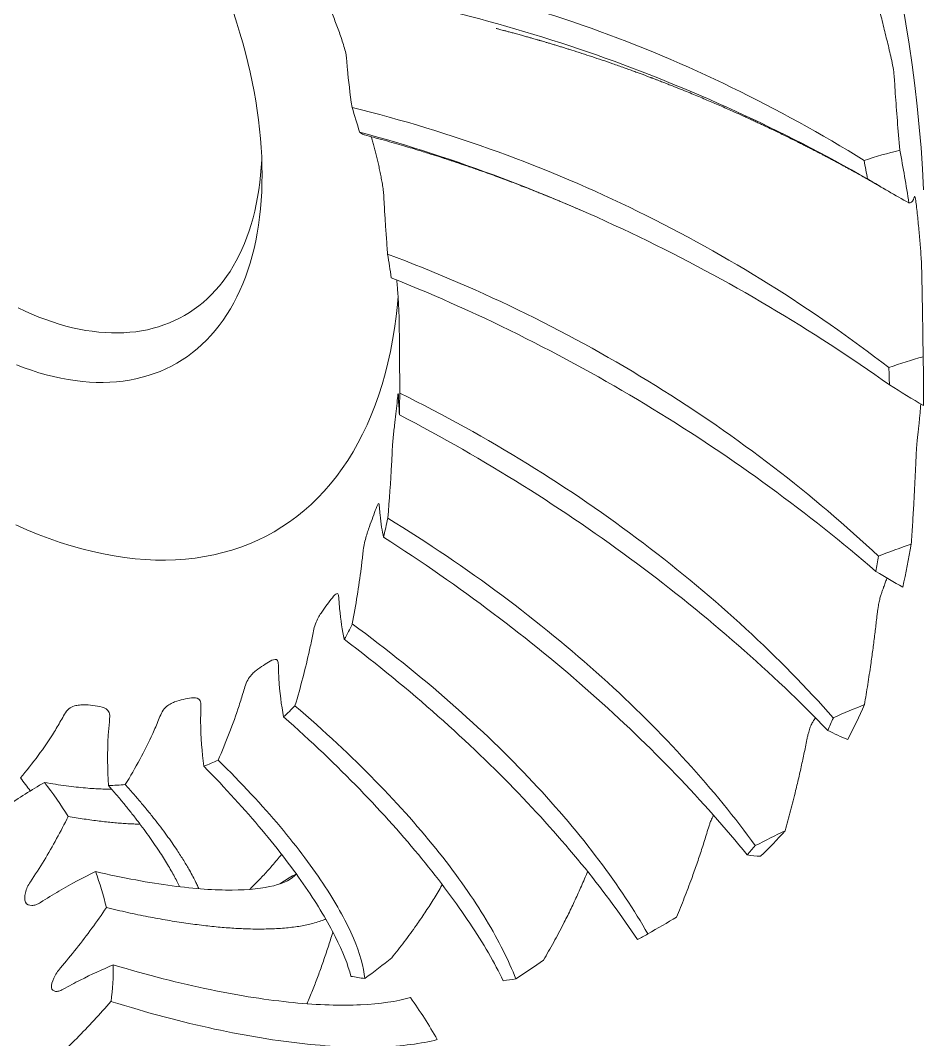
# Model space of a CAD drawing. Header units: millimetres. Extents: x -56 to 182, y 0 to 146.
# Drawn here: x 35.556 to 37.969, y 21.782 to 24.505 of the extents above; entities that cross this region are included whole.
import ezdxf

# ---------------------------------------------------------------- set-up
doc = ezdxf.new("R2010")
doc.units = ezdxf.units.MM
doc.layers.add('SLD-0', color=7, linetype='Continuous')

msp = doc.modelspace()

# ---------------------------------------------------------------- linework, layer by layer
at = {"layer": 'SLD-0', "color": 7, "linetype": 'Continuous', "lineweight": 18}
for p, q in [((36.1258, 24.5231), (36.1343, 24.4969)), ((36.1343, 24.4969), (36.1423, 24.4706)), ((36.1423, 24.4706), (36.1499, 24.4444)), ((36.1499, 24.4444), (36.1569, 24.4183)), ((36.1569, 24.4183), (36.1635, 24.3922)), ((36.1635, 24.3922), (36.1695, 24.3663)), ((36.1695, 24.3663), (36.175, 24.3405)), ((36.175, 24.3405), (36.1801, 24.3148)), ((36.1801, 24.3148), (36.1846, 24.2893)), ((36.1846, 24.2893), (36.1885, 24.2639)), ((36.1885, 24.2639), (36.192, 24.2387)), ((36.192, 24.2387), (36.1949, 24.2138)), ((36.1949, 24.2138), (36.1973, 24.1891)), ((36.1973, 24.1891), (36.1991, 24.1646)), ((36.1991, 24.1646), (36.2005, 24.1403)), ((36.1994, 24.1115), (36.2006, 24.1322)), ((36.2005, 24.1403), (36.2013, 24.1164)), ((36.2006, 24.1322), (36.2007, 24.135)), ((36.1977, 24.0912), (36.1994, 24.1115)), ((36.2013, 24.1164), (36.2015, 24.0927)), ((36.1928, 24.0516), (36.1955, 24.0713)), ((36.1955, 24.0713), (36.1977, 24.0912)), ((36.2013, 24.0693), (36.2005, 24.0463)), ((36.2015, 24.0927), (36.2013, 24.0693)), ((36.1897, 24.0324), (36.1928, 24.0516)), ((36.2005, 24.0463), (36.1991, 24.0236)), ((36.182, 23.995), (36.1861, 24.0135)), ((36.1861, 24.0135), (36.1897, 24.0324)), ((36.1991, 24.0236), (36.1973, 24.0013)), ((36.1775, 23.9769), (36.182, 23.995)), ((36.1973, 24.0013), (36.1949, 23.9793)), ((36.1669, 23.942), (36.1724, 23.9592)), ((36.1724, 23.9592), (36.1775, 23.9769)), ((36.1949, 23.9793), (36.192, 23.9577)), ((36.161, 23.9252), (36.1669, 23.942)), ((36.1885, 23.9365), (36.1846, 23.9158)), ((36.192, 23.9577), (36.1885, 23.9365)), ((36.1477, 23.8929), (36.1546, 23.9088)), ((36.1546, 23.9088), (36.161, 23.9252)), ((36.1846, 23.9158), (36.1801, 23.8954)), ((36.1327, 23.8626), (36.1404, 23.8775)), ((36.1404, 23.8775), (36.1477, 23.8929)), ((36.1801, 23.8954), (36.175, 23.8755)), ((36.1245, 23.8481), (36.1327, 23.8626)), ((36.1695, 23.8561), (36.1635, 23.8371)), ((36.175, 23.8755), (36.1695, 23.8561)), ((36.1068, 23.8208), (36.1159, 23.8342)), ((36.1159, 23.8342), (36.1245, 23.8481)), ((36.1635, 23.8371), (36.1569, 23.8186)), ((36.0772, 23.7836), (36.0875, 23.7955)), ((36.0875, 23.7955), (36.0973, 23.8079)), ((36.0973, 23.8079), (36.1068, 23.8208)), ((36.1499, 23.8006), (36.1423, 23.7832)), ((36.1569, 23.8186), (36.1499, 23.8006)), ((36.0554, 23.7616), (36.0665, 23.7724)), ((36.0665, 23.7724), (36.0772, 23.7836)), ((36.1423, 23.7832), (36.1343, 23.7662)), ((36.563, 23.7457), (36.565, 23.7683)), ((36.0199, 23.7328), (36.0321, 23.7418)), ((36.0321, 23.7418), (36.044, 23.7514)), ((36.044, 23.7514), (36.0554, 23.7616)), ((36.1258, 23.7498), (36.1168, 23.7339)), ((36.1343, 23.7662), (36.1258, 23.7498)), ((36.5595, 23.7134), (36.563, 23.7457)), ((35.5499, 23.7365), (35.5684, 23.7278)), ((35.5684, 23.7278), (35.5867, 23.7197)), ((35.5867, 23.7197), (35.6051, 23.7122)), ((35.9812, 23.7093), (35.9944, 23.7165)), ((35.9944, 23.7165), (36.0074, 23.7244)), ((36.0074, 23.7244), (36.0199, 23.7328)), ((36.1073, 23.7185), (36.0973, 23.7038)), ((36.1168, 23.7339), (36.1073, 23.7185)), ((36.5552, 23.6816), (36.5595, 23.7134)), ((35.6051, 23.7122), (35.6233, 23.7053)), ((35.6233, 23.7053), (35.6415, 23.699)), ((35.6415, 23.699), (35.6595, 23.6933)), ((35.6595, 23.6933), (35.6775, 23.6882)), ((35.6775, 23.6882), (35.6953, 23.6837)), ((35.9101, 23.682), (35.9249, 23.6862)), ((35.9249, 23.6862), (35.9394, 23.6911)), ((35.9394, 23.6911), (35.9537, 23.6965)), ((35.9537, 23.6965), (35.9676, 23.7026)), ((35.9676, 23.7026), (35.9812, 23.7093)), ((36.0869, 23.6896), (36.0761, 23.676)), ((36.0973, 23.7038), (36.0869, 23.6896)), ((35.6953, 23.6837), (35.7129, 23.6798)), ((35.7129, 23.6798), (35.7305, 23.6766)), ((35.7305, 23.6766), (35.7478, 23.674)), ((35.7478, 23.674), (35.765, 23.672)), ((35.765, 23.672), (35.782, 23.6706)), ((35.782, 23.6706), (35.7989, 23.6698)), ((35.7989, 23.6698), (35.8155, 23.6697)), ((35.8155, 23.6697), (35.8318, 23.6702)), ((35.8318, 23.6702), (35.848, 23.6713)), ((35.848, 23.6713), (35.8639, 23.673)), ((35.8639, 23.673), (35.8796, 23.6754)), ((35.8796, 23.6754), (35.895, 23.6784)), ((35.895, 23.6784), (35.9101, 23.682)), ((36.0647, 23.6629), (36.053, 23.6505)), ((36.0761, 23.676), (36.0647, 23.6629)), ((36.5501, 23.6504), (36.5552, 23.6816)), ((36.0408, 23.6387), (36.0282, 23.6275)), ((36.053, 23.6505), (36.0408, 23.6387)), ((36.5443, 23.6198), (36.5501, 23.6504)), ((36.0018, 23.607), (35.9879, 23.5977)), ((36.0152, 23.617), (36.0018, 23.607)), ((36.0282, 23.6275), (36.0152, 23.617)), ((36.5377, 23.5898), (36.5443, 23.6198)), ((35.5655, 23.5767), (35.5454, 23.5843)), ((35.9591, 23.5811), (35.9442, 23.5738)), ((35.9737, 23.5891), (35.9591, 23.5811)), ((35.9879, 23.5977), (35.9737, 23.5891)), ((36.5303, 23.5605), (36.5377, 23.5898)), ((35.5854, 23.5698), (35.5655, 23.5767)), ((35.6053, 23.5635), (35.5854, 23.5698)), ((35.625, 23.5579), (35.6053, 23.5635)), ((35.6446, 23.553), (35.625, 23.5579)), ((35.6641, 23.5487), (35.6446, 23.553)), ((35.8809, 23.5511), (35.8643, 23.5472)), ((35.8972, 23.5558), (35.8809, 23.5511)), ((35.9132, 23.5611), (35.8972, 23.5558)), ((35.9289, 23.5671), (35.9132, 23.5611)), ((35.9442, 23.5738), (35.9289, 23.5671)), ((36.5221, 23.5319), (36.5303, 23.5605)), ((35.6834, 23.5452), (35.6641, 23.5487)), ((35.7025, 23.5423), (35.6834, 23.5452)), ((35.7214, 23.5401), (35.7025, 23.5423)), ((35.7401, 23.5386), (35.7214, 23.5401)), ((35.7586, 23.5377), (35.7401, 23.5386)), ((35.7769, 23.5376), (35.7586, 23.5377)), ((35.7949, 23.5381), (35.7769, 23.5376)), ((35.8126, 23.5394), (35.7949, 23.5381)), ((35.8301, 23.5413), (35.8126, 23.5394)), ((35.8474, 23.5439), (35.8301, 23.5413)), ((35.8643, 23.5472), (35.8474, 23.5439)), ((36.5132, 23.504), (36.5221, 23.5319)), ((36.5036, 23.4767), (36.5132, 23.504)), ((36.4932, 23.4502), (36.5036, 23.4767)), ((36.4821, 23.4245), (36.4932, 23.4502)), ((36.4703, 23.3995), (36.4821, 23.4245)), ((36.4577, 23.3753), (36.4703, 23.3995)), ((36.4445, 23.3519), (36.4577, 23.3753)), ((36.4305, 23.3293), (36.4445, 23.3519)), ((36.4005, 23.2866), (36.4158, 23.3076)), ((36.4158, 23.3076), (36.4305, 23.3293)), ((36.3845, 23.2666), (36.4005, 23.2866)), ((36.3678, 23.2474), (36.3845, 23.2666)), ((36.3326, 23.2117), (36.3505, 23.2291)), ((36.3505, 23.2291), (36.3678, 23.2474)), ((36.314, 23.1953), (36.3326, 23.2117)), ((36.2751, 23.1651), (36.2948, 23.1797)), ((36.2948, 23.1797), (36.314, 23.1953)), ((35.5435, 23.157), (35.5733, 23.1438)), ((35.5733, 23.1438), (35.6029, 23.1317)), ((36.2338, 23.1387), (36.2547, 23.1514)), ((36.2547, 23.1514), (36.2751, 23.1651)), ((35.6029, 23.1317), (35.6325, 23.1205)), ((35.6325, 23.1205), (35.6619, 23.1103)), ((36.1677, 23.1063), (36.1903, 23.1161)), ((36.1903, 23.1161), (36.2123, 23.1269)), ((36.2123, 23.1269), (36.2338, 23.1387)), ((35.6619, 23.1103), (35.6912, 23.101)), ((35.6912, 23.101), (35.7202, 23.0928)), ((35.7202, 23.0928), (35.7491, 23.0855)), ((36.0971, 23.0828), (36.1211, 23.0896)), ((36.1211, 23.0896), (36.1447, 23.0975)), ((36.1447, 23.0975), (36.1677, 23.1063)), ((35.7491, 23.0855), (35.7777, 23.0792)), ((35.7777, 23.0792), (35.8061, 23.074)), ((35.8061, 23.074), (35.8343, 23.0697)), ((35.8343, 23.0697), (35.8621, 23.0665)), ((35.8621, 23.0665), (35.8897, 23.0642)), ((35.8897, 23.0642), (35.9169, 23.063)), ((35.9169, 23.063), (35.9438, 23.0628)), ((35.9438, 23.0628), (35.9704, 23.0636)), ((35.9704, 23.0636), (35.9965, 23.0654)), ((35.9965, 23.0654), (36.0223, 23.0682)), ((36.0223, 23.0682), (36.0477, 23.0721)), ((36.0477, 23.0721), (36.0726, 23.0769)), ((36.0726, 23.0769), (36.0971, 23.0828)), ((36.2738, 22.2141), (36.2488, 22.1981))]:
    msp.add_line(p, q, dxfattribs=at)
for centre, radius, start, end in [((34.2847, 23.8842), 3.6884, 2.6058, 57.3888), ((33.4809, 23.3367), 3.1053, 16.2648, 17.528), ((34.1452, 23.438), 3.8288, 8.6935, 10.8314), ((33.9438, 23.3652), 3.9413, 10.4624, 11.1935), ((34.0368, 23.4627), 2.5348, 8.0302, 9.4765), ((35.0605, 23.5215), 2.9088, 359.0955, 1.6633), ((34.8553, 23.4667), 3.0233, 1.2188, 2.0913), ((34.6604, 23.5077), 1.9089, 358.2902, 0.0375), ((35.2124, 23.4466), 1.3526, 346.2124, 348.4108), ((35.8928, 23.4489), 2.072, 347.2287, 350.4481), ((35.7084, 23.4132), 2.1671, 349.8899, 350.9792), ((35.5912, 23.3135), 0.95, 330.8989, 333.6812), ((35.7672, 23.1886), 0.7334, 312.1032, 315.4095), ((36.4833, 23.2607), 1.4508, 332.1831, 336.2662), ((36.3349, 23.2345), 1.5141, 335.5589, 336.9425), ((35.7888, 23.1658), 0.7022, 291.4711, 294.8745), ((34.831, 21.8505), 1.0025, 31.7646, 38.0961), ((35.7592, 23.3149), 0.8549, 272.1654, 275.1504), ((36.7748, 23.0686), 1.1003, 313.6145, 318.5241), ((36.663, 23.0354), 1.1288, 317.6784, 319.3611), ((35.0493, 21.9633), 0.7559, 13.0947, 20.738), ((36.7379, 22.9539), 1.0179, 297.2745, 299.0773), ((35.1083, 21.9757), 0.6956, 352.4263, 0.5056), ((36.7091, 23.5383), 1.6101, 260.3419, 261.6699), ((36.6967, 23.1062), 1.1763, 277.303, 278.9401), ((35.4339, 21.0725), 1.4251, 29.8606, 35.2177)]:
    msp.add_arc(centre, radius, start, end, dxfattribs=at)
for points, knots in [([(37.8102, 24.1303), (37.6963, 24.2011), (37.578, 24.2666), (37.3345, 24.3848), (37.2086, 24.4378), (36.9524, 24.5292), (36.8213, 24.5679), (36.5565, 24.6295), (36.423, 24.6525), (36.2884, 24.6675)], [0, 0, 0, 0, 0.25, 0.25, 0.5, 0.5, 0.75, 0.75, 1, 1, 1, 1]), ([(36.3176, 24.6025), (36.4497, 24.5842), (36.5806, 24.5588), (36.84, 24.495), (36.9688, 24.4565), (37.221, 24.3679), (37.3452, 24.3176), (37.5872, 24.2068), (37.705, 24.1463), (37.8196, 24.0809)], [0, 0, 0, 0, 0.25, 0.25, 0.5, 0.5, 0.75, 0.75, 1, 1, 1, 1]), ([(36.442, 24.2719), (36.4366, 24.3097), (36.4321, 24.3443), (36.4288, 24.3815), (36.4283, 24.3887), (36.4276, 24.3988), (36.4275, 24.402), (36.4266, 24.4099), (36.4257, 24.4151), (36.4226, 24.4273), (36.4208, 24.4336), (36.4169, 24.4462), (36.4148, 24.4524), (36.4086, 24.4707), (36.4042, 24.4827), (36.3953, 24.5065), (36.3907, 24.5183), (36.3813, 24.5412), (36.3764, 24.5528), (36.3693, 24.5662), (36.3672, 24.5694), (36.364, 24.5725), (36.3628, 24.5727), (36.3593, 24.5734), (36.3568, 24.5743), (36.3437, 24.5802), (36.3314, 24.5897), (36.3176, 24.6025)], [0, 0, 0, 0, 0.25, 0.25, 0.3125, 0.3125, 0.34375, 0.34375, 0.375, 0.375, 0.40625, 0.40625, 0.4375, 0.4375, 0.5, 0.5, 0.5625, 0.5625, 0.625, 0.625, 0.65625, 0.65625, 0.6875, 0.6875, 0.75, 0.75, 1, 1, 1, 1]), ([(37.7987, 24.5907), (37.8096, 24.5813), (37.8194, 24.5754), (37.8301, 24.5732), (37.8321, 24.5732), (37.8352, 24.5732), (37.8362, 24.573), (37.8389, 24.5701), (37.8406, 24.5668), (37.8444, 24.5561), (37.8465, 24.5492), (37.8504, 24.5351), (37.8524, 24.5276), (37.8582, 24.505), (37.8619, 24.4896), (37.8692, 24.4598), (37.8729, 24.4454), (37.8781, 24.4236), (37.8798, 24.4163), (37.8832, 24.4011), (37.8849, 24.3932), (37.8879, 24.3767), (37.8892, 24.3684), (37.8907, 24.3543), (37.8911, 24.3486), (37.8922, 24.3318), (37.8928, 24.3207), (37.8968, 24.2628), (37.9011, 24.2118), (37.9059, 24.1576)], [0, 0, 0, 0, 0.25, 0.25, 0.3125, 0.3125, 0.34375, 0.34375, 0.375, 0.375, 0.40625, 0.40625, 0.4375, 0.4375, 0.5, 0.5, 0.5625, 0.5625, 0.59375, 0.59375, 0.625, 0.625, 0.65625, 0.65625, 0.6875, 0.6875, 0.75, 0.75, 1, 1, 1, 1]), ([(36.8269, 24.4831), (36.8269, 24.4831), (36.8267, 24.4832), (36.8277, 24.4828), (36.8303, 24.4821), (36.8344, 24.481), (36.8398, 24.4796), (36.8467, 24.4778), (36.855, 24.4756), (36.8647, 24.473), (36.8759, 24.47), (36.8881, 24.4667), (36.9, 24.4634), (36.9107, 24.4604), (36.9198, 24.4578), (36.9275, 24.4556), (36.9336, 24.4538), (36.9381, 24.4525), (36.9416, 24.4515), (36.9449, 24.4506), (36.9488, 24.4494), (36.9542, 24.4478), (36.9612, 24.4458), (36.9697, 24.4432), (36.9792, 24.4404), (36.9892, 24.4373), (36.9993, 24.4343), (37.0093, 24.4312), (37.0191, 24.4281), (37.0347, 24.4232), (37.0559, 24.4165), (37.0829, 24.4076), (37.1104, 24.3984), (37.1393, 24.3885), (37.1631, 24.3801), (37.1817, 24.3735), (37.1942, 24.3689), (37.206, 24.3646), (37.2167, 24.3607), (37.2258, 24.3573), (37.2334, 24.3544), (37.239, 24.3523), (37.2429, 24.3508), (37.246, 24.3497), (37.2501, 24.3481), (37.2559, 24.3459), (37.2644, 24.3426), (37.275, 24.3386), (37.2867, 24.334), (37.3017, 24.3281), (37.3195, 24.321), (37.3399, 24.3128), (37.3589, 24.3049), (37.3771, 24.2974), (37.3946, 24.29), (37.4119, 24.2826), (37.4291, 24.2752), (37.446, 24.2678), (37.462, 24.2606), (37.477, 24.2539), (37.4909, 24.2476), (37.5036, 24.2418), (37.5153, 24.2364), (37.5259, 24.2315), (37.5362, 24.2267), (37.5469, 24.2216), (37.5591, 24.2158), (37.5729, 24.2092), (37.5879, 24.202), (37.6034, 24.1944), (37.6192, 24.1866), (37.6335, 24.1795), (37.6462, 24.1731), (37.6567, 24.1677), (37.6661, 24.163), (37.6735, 24.1592), (37.6792, 24.1562), (37.6837, 24.1539), (37.6883, 24.1515), (37.6941, 24.1485), (37.7014, 24.1447), (37.7104, 24.1399), (37.7204, 24.1347), (37.7309, 24.129), (37.7416, 24.1233), (37.7515, 24.1179), (37.7607, 24.113), (37.769, 24.1084), (37.7773, 24.1039), (37.7852, 24.0995), (37.7918, 24.0959), (37.7969, 24.093), (37.8006, 24.0909), (37.8035, 24.0893), (37.8059, 24.088), (37.8083, 24.0866), (37.8116, 24.0848), (37.816, 24.0823), (37.8218, 24.079), (37.8288, 24.075), (37.8371, 24.0703), (37.8474, 24.0644), (37.8571, 24.0588), (37.8635, 24.0551), (37.8656, 24.0538)], [0, 0, 0, 0, 0.0008896, 0.0046799, 0.0087144, 0.0133842, 0.0189488, 0.0255638, 0.0333223, 0.0422821, 0.052481, 0.064384, 0.0755261, 0.0852919, 0.0936826, 0.100699, 0.1063418, 0.1104047, 0.1132475, 0.1158308, 0.11947, 0.1241728, 0.1306769, 0.1385048, 0.1475982, 0.1569603, 0.1662294, 0.1754054, 0.1844886, 0.1934789, 0.2186551, 0.2431761, 0.2685974, 0.2954521, 0.323738, 0.3354526, 0.3473957, 0.3587842, 0.3687625, 0.3773315, 0.3844923, 0.3902461, 0.3930903, 0.3954677, 0.3990335, 0.4045026, 0.4118739, 0.423245, 0.4343369, 0.4450784, 0.4658022, 0.4850957, 0.5031143, 0.5204533, 0.5371865, 0.5533261, 0.5701774, 0.5863646, 0.6018983, 0.6164405, 0.6298213, 0.6420457, 0.6531203, 0.6637954, 0.6729292, 0.6830865, 0.6949478, 0.7085296, 0.723489, 0.7387075, 0.7540977, 0.7696591, 0.7808544, 0.7915576, 0.8007837, 0.8085176, 0.8135486, 0.8176649, 0.8219473, 0.8272139, 0.8347662, 0.8437113, 0.8539471, 0.864515, 0.8751777, 0.8859348, 0.894213, 0.9025461, 0.9109341, 0.9191687, 0.9262057, 0.9307942, 0.9345557, 0.9374905, 0.9395989, 0.9416481, 0.9448808, 0.9494025, 0.9552124, 0.9623098, 0.9706933, 0.9803615, 0.9936571, 1, 1, 1, 1]), ([(37.8765, 23.577), (37.7748, 23.6556), (37.6676, 23.7304), (37.4437, 23.87), (37.3264, 23.9352), (37.0849, 24.0534), (36.9599, 24.1067), (36.7046, 24.1997), (36.5745, 24.2394), (36.442, 24.2719)], [0, 0, 0, 0, 0.25, 0.25, 0.5, 0.5, 0.75, 0.75, 1, 1, 1, 1]), ([(36.4754, 24.1988), (36.4745, 24.1991), (36.4719, 24.1997), (36.4675, 24.2022), (36.4638, 24.205), (36.4619, 24.2064)], [0, 0, 0, 0, 0.237217, 0.618354, 1, 1, 1, 1]), ([(36.4619, 24.2064), (36.5913, 24.1713), (36.7183, 24.13), (36.9677, 24.0361), (37.0903, 23.9835), (37.328, 23.869), (37.4439, 23.8067), (37.6672, 23.6745), (37.7746, 23.6046), (37.8779, 23.531)], [0, 0, 0, 0, 0.25, 0.25, 0.5, 0.5, 0.75, 0.75, 1, 1, 1, 1]), ([(36.4754, 24.1987), (36.4833, 24.1966), (36.501, 24.1919), (36.5276, 24.1846), (36.5546, 24.1769), (36.5793, 24.1698), (36.6019, 24.163), (36.6223, 24.1569), (36.6399, 24.1514), (36.6549, 24.1467), (36.6675, 24.1427), (36.6784, 24.1392), (36.6879, 24.1361), (36.6958, 24.1335), (36.702, 24.1315), (36.7069, 24.1299), (36.7116, 24.1283), (36.7174, 24.1264), (36.7251, 24.1238), (36.7346, 24.1206), (36.7459, 24.1168), (36.7588, 24.1123), (36.7724, 24.1076), (36.7892, 24.1017), (36.8085, 24.0948), (36.8298, 24.087), (36.8495, 24.0798), (36.8679, 24.0728), (36.8867, 24.0657), (36.9066, 24.058), (36.9231, 24.0515), (36.9348, 24.0469), (36.9411, 24.0444), (36.9465, 24.0422), (36.9508, 24.0405), (36.9542, 24.0391), (36.957, 24.038), (36.96, 24.0368), (36.9636, 24.0353), (36.9681, 24.0334), (36.9734, 24.0313), (36.9801, 24.0285), (36.9885, 24.0251), (36.9985, 24.0209), (37.0098, 24.0162), (37.022, 24.0111), (37.0376, 24.0044), (37.0491, 23.9994), (37.0564, 23.9963)], [0, 0, 0, 0, 0.040144, 0.089331, 0.134874, 0.176779, 0.215051, 0.249696, 0.280719, 0.304897, 0.32631, 0.344962, 0.360872, 0.374583, 0.38531, 0.393056, 0.399528, 0.409393, 0.422917, 0.439018, 0.458367, 0.480962, 0.505157, 0.528512, 0.568071, 0.604883, 0.63895, 0.670282, 0.700891, 0.736892, 0.774206, 0.786816, 0.797991, 0.807303, 0.815079, 0.820805, 0.824873, 0.829884, 0.836313, 0.844158, 0.853421, 0.8641, 0.879534, 0.897204, 0.917111, 0.939146, 0.961342, 1, 1, 1, 1]), ([(36.537, 23.88), (36.5365, 23.8877), (36.5353, 23.9029), (36.5337, 23.9251), (36.5321, 23.9467), (36.5307, 23.9677), (36.5294, 23.9879), (36.5282, 24.0072), (36.5274, 24.0226), (36.527, 24.0328), (36.5266, 24.0393), (36.5261, 24.0445), (36.5255, 24.05), (36.5247, 24.0561), (36.5236, 24.0634), (36.5223, 24.0713), (36.5209, 24.0791), (36.519, 24.0893), (36.5164, 24.1018), (36.5132, 24.1167), (36.51, 24.1312), (36.5066, 24.1454), (36.5032, 24.1593), (36.5003, 24.1706), (36.4979, 24.1793), (36.4961, 24.1853), (36.4946, 24.1903), (36.4937, 24.1929), (36.4933, 24.1939)], [0, 0, 0, 0, 0.071259, 0.142604, 0.213865, 0.28523, 0.356494, 0.427887, 0.499156, 0.534781, 0.552704, 0.570934, 0.585093, 0.599741, 0.620318, 0.641425, 0.66162, 0.681826, 0.722758, 0.764403, 0.806117, 0.846376, 0.886679, 0.927315, 0.947825, 0.968325, 0.98721, 1, 1, 1, 1]), ([(37.9301, 24.0168), (37.9348, 24.0162), (37.9388, 24.0191), (37.9429, 24.0283), (37.9437, 24.0305), (37.9448, 24.0339), (37.9452, 24.0349), (37.9462, 24.0341), (37.9469, 24.0319), (37.9484, 24.0228), (37.9493, 24.0165), (37.9509, 24.0032), (37.9516, 23.9961), (37.9539, 23.9745), (37.9553, 23.9596), (37.9579, 23.9313), (37.9591, 23.9179), (37.9608, 23.8974), (37.9613, 23.8905), (37.9623, 23.8761), (37.9628, 23.8685), (37.9636, 23.852), (37.964, 23.8434), (37.9644, 23.828), (37.9645, 23.8214), (37.9649, 23.802), (37.9651, 23.7891), (37.9663, 23.7227), (37.9673, 23.6656), (37.9681, 23.606)], [0, 0, 0, 0, 0.25, 0.25, 0.3125, 0.3125, 0.34375, 0.34375, 0.375, 0.375, 0.40625, 0.40625, 0.4375, 0.4375, 0.5, 0.5, 0.5625, 0.5625, 0.59375, 0.59375, 0.625, 0.625, 0.65625, 0.65625, 0.6875, 0.6875, 0.75, 0.75, 1, 1, 1, 1]), ([(37.8487, 23.0734), (37.7615, 23.1552), (37.6679, 23.2348), (37.4692, 23.3872), (37.3634, 23.4605), (37.1426, 23.5976), (37.0269, 23.662), (36.7875, 23.7796), (36.6641, 23.8328), (36.537, 23.88)], [0, 0, 0, 0, 0.25, 0.25, 0.5, 0.5, 0.75, 0.75, 1, 1, 1, 1]), ([(36.5468, 23.8168), (36.6703, 23.7678), (36.7901, 23.7137), (37.0233, 23.5966), (37.1366, 23.5335), (37.3539, 23.4007), (37.4586, 23.3305), (37.6578, 23.1852), (37.7524, 23.1101), (37.8419, 23.0328)], [0, 0, 0, 0, 0.25, 0.25, 0.5, 0.5, 0.75, 0.75, 1, 1, 1, 1]), ([(36.5693, 23.5089), (36.5693, 23.5173), (36.5693, 23.534), (36.5692, 23.5585), (36.5691, 23.5826), (36.5689, 23.606), (36.5687, 23.6289), (36.5685, 23.6511), (36.5683, 23.669), (36.5682, 23.6809), (36.5682, 23.6884), (36.5681, 23.6941), (36.568, 23.7), (36.5678, 23.7064), (36.5676, 23.7138), (36.5673, 23.7216), (36.567, 23.7292), (36.5666, 23.7391), (36.5659, 23.7511), (36.5651, 23.7652), (36.5641, 23.7789), (36.5631, 23.7923), (36.5622, 23.803), (36.5616, 23.809), (36.5614, 23.8109)], [0, 0, 0, 0, 0.078737, 0.157567, 0.236307, 0.315159, 0.393902, 0.472787, 0.551534, 0.590897, 0.6107, 0.630844, 0.646489, 0.662673, 0.68541, 0.708732, 0.730992, 0.753371, 0.798598, 0.844614, 0.890704, 0.935188, 0.97972, 1, 1, 1, 1]), ([(36.5374, 23.1748), (36.5417, 23.2244), (36.545, 23.2727), (36.5481, 23.3294), (36.5486, 23.3406), (36.5494, 23.357), (36.5496, 23.3623), (36.5503, 23.3739), (36.5508, 23.3806), (36.5521, 23.3938), (36.5528, 23.3999), (36.5542, 23.4117), (36.5548, 23.4172), (36.5568, 23.4334), (36.558, 23.4434), (36.5603, 23.4633), (36.5613, 23.4731), (36.5632, 23.4913), (36.564, 23.5002), (36.565, 23.5076), (36.5653, 23.5084), (36.5656, 23.5061), (36.5657, 23.5036), (36.5659, 23.4962), (36.5661, 23.4917), (36.5671, 23.4706), (36.5679, 23.4587), (36.5685, 23.4507)], [0, 0, 0, 0, 0.25, 0.25, 0.3125, 0.3125, 0.34375, 0.34375, 0.375, 0.375, 0.40625, 0.40625, 0.4375, 0.4375, 0.5, 0.5, 0.5625, 0.5625, 0.625, 0.625, 0.65625, 0.65625, 0.6875, 0.6875, 0.75, 0.75, 1, 1, 1, 1]), ([(37.728, 22.6415), (37.657, 22.7217), (37.579, 22.8014), (37.4098, 22.9575), (37.318, 23.0343), (37.1231, 23.1819), (37.0193, 23.2531), (36.8016, 23.3874), (36.6879, 23.4504), (36.5693, 23.5089)], [0, 0, 0, 0, 0.25, 0.25, 0.5, 0.5, 0.75, 0.75, 1, 1, 1, 1]), ([(37.9617, 23.4799), (37.9615, 23.4765), (37.9609, 23.468), (37.9597, 23.4547), (37.9584, 23.4404), (37.957, 23.4266), (37.9556, 23.4143), (37.9544, 23.4031), (37.9533, 23.393), (37.9523, 23.3836), (37.9515, 23.3752), (37.9509, 23.3683), (37.9504, 23.3612), (37.9499, 23.3532), (37.9494, 23.3446), (37.9488, 23.3323), (37.948, 23.3119), (37.9467, 23.2821), (37.9449, 23.2459), (37.943, 23.2129), (37.9413, 23.1834), (37.9397, 23.1575), (37.938, 23.1315), (37.9367, 23.1139), (37.9361, 23.1051)], [0, 0, 0, 0, 0.029116, 0.073085, 0.11705, 0.160953, 0.204853, 0.234504, 0.264154, 0.293595, 0.309765, 0.326329, 0.342547, 0.359378, 0.383155, 0.407317, 0.45632, 0.551126, 0.645929, 0.740731, 0.805447, 0.870206, 0.935084, 1, 1, 1, 1]), ([(36.5685, 23.4507), (36.683, 23.3914), (36.7929, 23.3282), (37.0043, 23.1957), (37.1057, 23.1262), (37.2977, 22.9835), (37.3888, 22.9098), (37.5596, 22.7603), (37.6393, 22.6845), (37.7132, 22.6081)], [0, 0, 0, 0, 0.25, 0.25, 0.5, 0.5, 0.75, 0.75, 1, 1, 1, 1]), ([(36.4427, 22.8923), (36.4521, 22.9428), (36.46, 22.9929), (36.4678, 23.053), (36.4692, 23.0649), (36.4712, 23.0825), (36.4718, 23.0883), (36.4735, 23.1005), (36.4748, 23.1072), (36.4778, 23.1198), (36.4795, 23.1254), (36.4828, 23.1359), (36.4844, 23.1408), (36.4892, 23.1547), (36.4923, 23.1632), (36.4983, 23.18), (36.5012, 23.1882), (36.5068, 23.2029), (36.5095, 23.2101), (36.5128, 23.2144), (36.5137, 23.2141), (36.5147, 23.2099), (36.5149, 23.2065), (36.5157, 23.1964), (36.5162, 23.19), (36.5192, 23.1597), (36.5225, 23.1401), (36.526, 23.1242)], [0, 0, 0, 0, 0.25, 0.25, 0.3125, 0.3125, 0.34375, 0.34375, 0.375, 0.375, 0.40625, 0.40625, 0.4375, 0.4375, 0.5, 0.5, 0.5625, 0.5625, 0.625, 0.625, 0.65625, 0.65625, 0.6875, 0.6875, 0.75, 0.75, 1, 1, 1, 1]), ([(37.5195, 22.3002), (37.4659, 22.3741), (37.4048, 22.4492), (37.2681, 22.5997), (37.1922, 22.6755), (37.0271, 22.8243), (36.9375, 22.8979), (36.7462, 23.0403), (36.6447, 23.109), (36.5374, 23.1748)], [0, 0, 0, 0, 0.25, 0.25, 0.5, 0.5, 0.75, 0.75, 1, 1, 1, 1]), ([(36.526, 23.1242), (36.629, 23.0585), (36.7266, 22.9904), (36.9115, 22.851), (36.9989, 22.7795), (37.1617, 22.6357), (37.2376, 22.5629), (37.3768, 22.4183), (37.4403, 22.3464), (37.4976, 22.2753)], [0, 0, 0, 0, 0.25, 0.25, 0.5, 0.5, 0.75, 0.75, 1, 1, 1, 1]), ([(37.8713, 23.0151), (37.8711, 23.0146), (37.8696, 23.01), (37.8666, 23.0021), (37.8629, 22.9918), (37.8595, 22.9825), (37.8566, 22.9738), (37.854, 22.9654), (37.8519, 22.9578), (37.8504, 22.9513), (37.849, 22.9443), (37.8476, 22.9363), (37.8463, 22.9273), (37.8447, 22.9144), (37.8422, 22.8925), (37.8384, 22.8609), (37.8335, 22.8227), (37.8287, 22.7882), (37.8242, 22.7575), (37.8201, 22.7307), (37.8158, 22.7038), (37.8128, 22.6858), (37.8113, 22.6768)], [0, 0, 0, 0, 0.006463, 0.055864, 0.105263, 0.138628, 0.171991, 0.205119, 0.223315, 0.241953, 0.260203, 0.279142, 0.305897, 0.333085, 0.388226, 0.494905, 0.601583, 0.708258, 0.78108, 0.853949, 0.926954, 1, 1, 1, 1]), ([(36.2894, 22.6738), (36.3044, 22.7235), (36.3176, 22.7737), (36.3311, 22.8354), (36.3337, 22.8477), (36.3373, 22.866), (36.3384, 22.8721), (36.3413, 22.8845), (36.3433, 22.891), (36.3481, 22.9025), (36.3507, 22.9074), (36.3559, 22.9163), (36.3584, 22.9202), (36.3659, 22.9314), (36.3707, 22.938), (36.3803, 22.9508), (36.3849, 22.9571), (36.3938, 22.9678), (36.3983, 22.9728), (36.4035, 22.9738), (36.4049, 22.9724), (36.4063, 22.9662), (36.4065, 22.9619), (36.4073, 22.9494), (36.4079, 22.9413), (36.4115, 22.9022), (36.416, 22.8752), (36.4213, 22.8515)], [0, 0, 0, 0, 0.25, 0.25, 0.3125, 0.3125, 0.34375, 0.34375, 0.375, 0.375, 0.40625, 0.40625, 0.4375, 0.4375, 0.5, 0.5, 0.5625, 0.5625, 0.625, 0.625, 0.65625, 0.65625, 0.6875, 0.6875, 0.75, 0.75, 1, 1, 1, 1]), ([(37.2325, 22.0643), (37.1965, 22.1275), (37.1529, 22.1936), (37.0505, 22.3294), (36.9914, 22.3995), (36.8588, 22.5405), (36.785, 22.6119), (36.6237, 22.7535), (36.5365, 22.8235), (36.4427, 22.8923)], [0, 0, 0, 0, 0.25, 0.25, 0.5, 0.5, 0.75, 0.75, 1, 1, 1, 1]), ([(36.4213, 22.8515), (36.5107, 22.7836), (36.5939, 22.715), (36.7491, 22.5774), (36.8209, 22.5084), (36.9519, 22.3724), (37.0114, 22.3051), (37.1175, 22.1742), (37.1641, 22.1106), (37.2043, 22.0492)], [0, 0, 0, 0, 0.25, 0.25, 0.5, 0.5, 0.75, 0.75, 1, 1, 1, 1]), ([(36.0842, 22.5287), (36.1051, 22.5761), (36.124, 22.6249), (36.1441, 22.6862), (36.1479, 22.6985), (36.1533, 22.717), (36.155, 22.7231), (36.1593, 22.7353), (36.1621, 22.7415), (36.1687, 22.7515), (36.1722, 22.7554), (36.179, 22.7623), (36.1823, 22.7652), (36.1922, 22.7732), (36.1986, 22.7776), (36.2113, 22.786), (36.2174, 22.79), (36.2293, 22.7961), (36.2352, 22.7988), (36.242, 22.7962), (36.2436, 22.7937), (36.2451, 22.7857), (36.2452, 22.7807), (36.2455, 22.766), (36.2459, 22.7564), (36.2486, 22.7094), (36.253, 22.6755), (36.2589, 22.6445)], [0, 0, 0, 0, 0.25, 0.25, 0.3125, 0.3125, 0.34375, 0.34375, 0.375, 0.375, 0.40625, 0.40625, 0.4375, 0.4375, 0.5, 0.5, 0.5625, 0.5625, 0.625, 0.625, 0.65625, 0.65625, 0.6875, 0.6875, 0.75, 0.75, 1, 1, 1, 1]), ([(35.836, 22.4635), (35.863, 22.5071), (35.8878, 22.5528), (35.9148, 22.6119), (35.92, 22.6239), (35.9274, 22.6418), (35.9298, 22.6479), (35.9355, 22.6595), (35.9391, 22.6651), (35.9474, 22.6733), (35.9516, 22.6762), (35.9599, 22.6808), (35.9639, 22.6825), (35.9758, 22.687), (35.9835, 22.689), (35.9987, 22.6925), (36.0061, 22.6941), (36.0203, 22.6954), (36.0274, 22.6956), (36.0352, 22.6895), (36.0369, 22.6859), (36.0382, 22.6763), (36.038, 22.6707), (36.0375, 22.6541), (36.0373, 22.6433), (36.0376, 22.5898), (36.0408, 22.5499), (36.0458, 22.5123)], [0, 0, 0, 0, 0.25, 0.25, 0.3125, 0.3125, 0.34375, 0.34375, 0.375, 0.375, 0.40625, 0.40625, 0.4375, 0.4375, 0.5, 0.5, 0.5625, 0.5625, 0.625, 0.625, 0.65625, 0.65625, 0.6875, 0.6875, 0.75, 0.75, 1, 1, 1, 1]), ([(35.5557, 22.481), (35.5885, 22.5194), (35.6192, 22.5607), (35.6534, 22.6158), (35.66, 22.627), (35.6695, 22.644), (35.6725, 22.6498), (35.6797, 22.6605), (35.6841, 22.6653), (35.6938, 22.6714), (35.6987, 22.6731), (35.7081, 22.6753), (35.7127, 22.6758), (35.7262, 22.6766), (35.7348, 22.6761), (35.7518, 22.6746), (35.7602, 22.6737), (35.7761, 22.6701), (35.784, 22.6677), (35.7922, 22.6582), (35.7939, 22.6536), (35.7947, 22.6427), (35.794, 22.6367), (35.7922, 22.6188), (35.7913, 22.607), (35.7878, 22.5486), (35.7884, 22.5037), (35.7915, 22.4606)], [0, 0, 0, 0, 0.25, 0.25, 0.3125, 0.3125, 0.34375, 0.34375, 0.375, 0.375, 0.40625, 0.40625, 0.4375, 0.4375, 0.5, 0.5, 0.5625, 0.5625, 0.625, 0.625, 0.65625, 0.65625, 0.6875, 0.6875, 0.75, 0.75, 1, 1, 1, 1]), ([(36.8795, 21.9443), (36.8607, 21.9928), (36.8343, 22.0458), (36.7663, 22.1584), (36.7244, 22.2185), (36.6256, 22.343), (36.5685, 22.4077), (36.4396, 22.5395), (36.3681, 22.6064), (36.2894, 22.6738)], [0, 0, 0, 0, 0.25, 0.25, 0.5, 0.5, 0.75, 0.75, 1, 1, 1, 1]), ([(36.2589, 22.6445), (36.3331, 22.5789), (36.4008, 22.5141), (36.524, 22.3871), (36.5796, 22.3248), (36.6776, 22.2052), (36.7203, 22.1475), (36.7929, 22.0386), (36.8227, 21.9872), (36.8462, 21.9395)], [0, 0, 0, 0, 0.25, 0.25, 0.5, 0.5, 0.75, 0.75, 1, 1, 1, 1]), ([(37.6802, 22.6417), (37.679, 22.6399), (37.6761, 22.6359), (37.6724, 22.6294), (37.669, 22.6228), (37.6665, 22.6169), (37.6642, 22.6104), (37.6618, 22.6025), (37.6596, 22.5935), (37.6567, 22.5803), (37.6523, 22.5576), (37.6454, 22.5251), (37.6368, 22.4861), (37.6284, 22.4512), (37.6208, 22.4203), (37.6138, 22.3935), (37.6067, 22.3667), (37.6017, 22.3488), (37.5992, 22.3398)], [0, 0, 0, 0, 0.031601, 0.070346, 0.091626, 0.113425, 0.134769, 0.156919, 0.18821, 0.220009, 0.284499, 0.409266, 0.53403, 0.658793, 0.743962, 0.829186, 0.914568, 1, 1, 1, 1]), ([(35.4955, 22.6043), (35.4824, 22.5624), (35.4672, 22.5208), (35.4406, 22.4594), (35.4309, 22.4392), (35.4184, 22.414), (35.4162, 22.4089), (35.4134, 22.3986), (35.4127, 22.3934), (35.4123, 22.3786), (35.4142, 22.3691), (35.4249, 22.3579), (35.4331, 22.3564), (35.4457, 22.3578), (35.45, 22.3589), (35.4587, 22.3626), (35.463, 22.3654), (35.484, 22.3809), (35.5008, 22.3931), (35.5516, 22.4279), (35.5857, 22.4491), (35.6199, 22.469)], [0, 0, 0, 0, 0.25, 0.25, 0.375, 0.375, 0.40625, 0.40625, 0.4375, 0.4375, 0.5, 0.5, 0.5625, 0.5625, 0.59375, 0.59375, 0.625, 0.625, 0.75, 0.75, 1, 1, 1, 1]), ([(36.4759, 21.9453), (36.473, 21.9759), (36.4629, 22.0121), (36.428, 22.0942), (36.4029, 22.1404), (36.3377, 22.2402), (36.2974, 22.2942), (36.2018, 22.4077), (36.1467, 22.4672), (36.0842, 22.5287)], [0, 0, 0, 0, 0.25, 0.25, 0.5, 0.5, 0.75, 0.75, 1, 1, 1, 1]), ([(36.0458, 22.5123), (36.1041, 22.4532), (36.1556, 22.3964), (36.2462, 22.2882), (36.2853, 22.2367), (36.3505, 22.1414), (36.3769, 22.0971), (36.4172, 22.0174), (36.4312, 21.9819), (36.439, 21.9511)], [0, 0, 0, 0, 0.25, 0.25, 0.5, 0.5, 0.75, 0.75, 1, 1, 1, 1]), ([(35.5821, 22.4464), (35.5821, 22.4465), (35.5781, 22.4519), (35.5694, 22.4634), (35.5603, 22.4751), (35.5557, 22.481)], [0, 0, 0, 0, 0.010252, 0.50491, 1, 1, 1, 1]), ([(35.6199, 22.469), (35.63, 22.4673), (35.6501, 22.4639), (35.6783, 22.4599), (35.705, 22.4566), (35.73, 22.4541), (35.752, 22.4524), (35.7714, 22.4515), (35.787, 22.4511), (35.7959, 22.4511), (35.7996, 22.4512)], [0, 0, 0, 0, 0.136981, 0.273962, 0.411027, 0.548341, 0.68574, 0.801089, 0.916439, 1, 1, 1, 1]), ([(36.0323, 22.1853), (36.0316, 22.187), (36.0292, 22.1924), (36.0242, 22.2031), (36.0168, 22.2175), (36.0085, 22.2328), (36.0003, 22.2471), (35.9922, 22.2604), (35.9836, 22.2741), (35.9733, 22.2899), (35.961, 22.3078), (35.9465, 22.3282), (35.9308, 22.3492), (35.9141, 22.3709), (35.8963, 22.3931), (35.8773, 22.416), (35.8573, 22.4394), (35.8431, 22.4555), (35.836, 22.4635)], [0, 0, 0, 0, 0.02438, 0.076521, 0.146258, 0.216025, 0.268513, 0.321001, 0.373539, 0.426078, 0.497485, 0.568955, 0.640457, 0.712182, 0.783938, 0.855917, 0.927927, 1, 1, 1, 1]), ([(35.7915, 22.4606), (35.7987, 22.4524), (35.8129, 22.4358), (35.8329, 22.4117), (35.8518, 22.3882), (35.8696, 22.3653), (35.8863, 22.3431), (35.9018, 22.3215), (35.9163, 22.3007), (35.9294, 22.2811), (35.9411, 22.2627), (35.9516, 22.2455), (35.9611, 22.2289), (35.9697, 22.2131), (35.9762, 22.2003), (35.9796, 22.193), (35.9807, 22.1905)], [0, 0, 0, 0, 0.075617, 0.151301, 0.227019, 0.302968, 0.37895, 0.455163, 0.531409, 0.607719, 0.67857, 0.74942, 0.820374, 0.891328, 0.962489, 1, 1, 1, 1]), ([(37.4083, 22.381), (37.408, 22.3805), (37.4065, 22.3784), (37.4041, 22.3738), (37.4007, 22.3665), (37.3975, 22.3578), (37.3932, 22.3446), (37.3864, 22.3218), (37.3762, 22.2895), (37.3633, 22.251), (37.3511, 22.2167), (37.3399, 22.1865), (37.3299, 22.1606), (37.3196, 22.1347), (37.3125, 22.1175), (37.309, 22.1089)], [0, 0, 0, 0, 0.006811, 0.030721, 0.055535, 0.090589, 0.126212, 0.198457, 0.338227, 0.477996, 0.617761, 0.713172, 0.808645, 0.904295, 1, 1, 1, 1]), ([(35.6833, 22.3782), (35.6637, 22.3384), (35.6423, 22.299), (35.6073, 22.2413), (35.5951, 22.2224), (35.5794, 22.199), (35.5764, 22.1942), (35.5719, 22.1843), (35.5703, 22.1793), (35.5667, 22.1647), (35.5662, 22.1551), (35.5726, 22.1428), (35.579, 22.1405), (35.5897, 22.1405), (35.5935, 22.1411), (35.6013, 22.1438), (35.6055, 22.1461), (35.626, 22.159), (35.6424, 22.1693), (35.6916, 22.1979), (35.724, 22.2151), (35.7562, 22.231)], [0, 0, 0, 0, 0.25, 0.25, 0.375, 0.375, 0.40625, 0.40625, 0.4375, 0.4375, 0.5, 0.5, 0.5625, 0.5625, 0.59375, 0.59375, 0.625, 0.625, 0.75, 0.75, 1, 1, 1, 1]), ([(35.8752, 22.3576), (35.8735, 22.3576), (35.8668, 22.3577), (35.8546, 22.3582), (35.8384, 22.359), (35.8215, 22.3602), (35.8039, 22.3617), (35.7856, 22.3636), (35.7665, 22.3658), (35.7467, 22.3683), (35.7263, 22.3712), (35.7052, 22.3745), (35.6906, 22.377), (35.6833, 22.3782)], [0, 0, 0, 0, 0.034015, 0.130043, 0.226071, 0.322197, 0.418323, 0.515024, 0.611749, 0.708749, 0.805774, 0.902875, 1, 1, 1, 1]), ([(36.2536, 22.2769), (36.2496, 22.272), (36.2372, 22.2566), (36.2168, 22.2333), (36.2001, 22.2154), (36.1924, 22.2072)], [0, 0, 0, 0, 0.203763, 0.635409, 1, 1, 1, 1]), ([(35.7562, 22.231), (35.8314, 22.2135), (35.8999, 22.201), (36.0222, 22.1848), (36.0757, 22.1813), (36.1668, 22.1818), (36.2042, 22.1859), (36.2614, 22.2006), (36.2814, 22.2111), (36.2926, 22.2243)], [0, 0, 0, 0, 0.25, 0.25, 0.5, 0.5, 0.75, 0.75, 1, 1, 1, 1]), ([(37.0716, 22.2305), (37.0716, 22.2305), (37.0699, 22.2274), (37.0657, 22.2176), (37.0563, 22.1955), (37.0424, 22.1642), (37.025, 22.1274), (37.0088, 22.0949), (36.994, 22.0665), (36.9808, 22.0421), (36.9673, 22.018), (36.958, 22.0021), (36.9534, 21.9942)], [0, 0, 0, 0, 0.001037, 0.040167, 0.119526, 0.273061, 0.426592, 0.580121, 0.684927, 0.789802, 0.894871, 1, 1, 1, 1]), ([(36.1687, 22.1834), (36.1692, 22.184), (36.1711, 22.1859), (36.1741, 22.189), (36.1772, 22.1922), (36.1792, 22.1942), (36.1808, 22.1959), (36.1824, 22.1975), (36.1842, 22.1993), (36.1861, 22.2011), (36.1879, 22.2028), (36.1895, 22.2043), (36.1909, 22.2057), (36.1919, 22.2066), (36.1923, 22.207), (36.1925, 22.2072)], [0, 0, 0, 0, 0.033337, 0.112872, 0.173491, 0.198369, 0.221001, 0.265658, 0.317862, 0.402108, 0.504637, 0.626378, 0.767877, 0.929474, 1, 1, 1, 1]), ([(36.683, 22.1959), (36.6819, 22.1939), (36.6739, 22.1801), (36.6587, 22.155), (36.6368, 22.1209), (36.6164, 22.0911), (36.598, 22.0654), (36.5816, 22.0434), (36.565, 22.0217), (36.5536, 22.0076), (36.5479, 22.0005)], [0, 0, 0, 0, 0.028992, 0.198313, 0.367632, 0.536947, 0.65253, 0.768188, 0.884061, 1, 1, 1, 1]), ([(35.7856, 22.1346), (35.7603, 22.0974), (35.7337, 22.061), (35.6919, 22.008), (35.6775, 21.9907), (35.6594, 21.9693), (35.6558, 21.9649), (35.6498, 21.9557), (35.6472, 21.9509), (35.6407, 21.9369), (35.6379, 21.9275), (35.6397, 21.9147), (35.644, 21.9118), (35.6522, 21.9106), (35.6553, 21.9108), (35.662, 21.9126), (35.6659, 21.9144), (35.6851, 21.925), (35.7004, 21.9333), (35.7457, 21.9562), (35.7751, 21.9696), (35.8039, 21.9818)], [0, 0, 0, 0, 0.25, 0.25, 0.375, 0.375, 0.40625, 0.40625, 0.4375, 0.4375, 0.5, 0.5, 0.5625, 0.5625, 0.59375, 0.59375, 0.625, 0.625, 0.75, 0.75, 1, 1, 1, 1]), ([(36.3715, 22.1043), (36.3699, 22.1035), (36.3636, 22.1006), (36.3507, 22.0962), (36.3341, 22.0914), (36.3169, 22.0876), (36.2997, 22.0845), (36.2812, 22.0819), (36.2615, 22.0799), (36.2406, 22.0785), (36.2184, 22.0776), (36.1951, 22.0773), (36.1726, 22.0775), (36.1513, 22.0782), (36.1313, 22.0792), (36.1108, 22.0806), (36.0896, 22.0823), (36.0678, 22.0844), (36.0453, 22.0869), (36.0221, 22.0898), (35.9983, 22.0931), (35.9739, 22.0967), (35.9488, 22.1008), (35.9231, 22.1054), (35.8968, 22.1103), (35.8699, 22.1157), (35.8423, 22.1216), (35.8143, 22.1278), (35.7951, 22.1323), (35.7856, 22.1346)], [0, 0, 0, 0, 0.018766, 0.070966, 0.123199, 0.166271, 0.209381, 0.252508, 0.295767, 0.339044, 0.382453, 0.425881, 0.469347, 0.502157, 0.534975, 0.567855, 0.600735, 0.633648, 0.66656, 0.699708, 0.732855, 0.766035, 0.799216, 0.832595, 0.865983, 0.899466, 0.932957, 0.966474, 1, 1, 1, 1]), ([(36.3215, 21.8778), (36.3223, 21.8797), (36.328, 21.893), (36.338, 21.9178), (36.3513, 21.9523), (36.3642, 21.9879), (36.3766, 22.0247), (36.3855, 22.0523), (36.3899, 22.0674), (36.3906, 22.0698)], [0, 0, 0, 0, 0.029792, 0.21012, 0.390508, 0.570897, 0.766856, 0.962851, 1, 1, 1, 1]), ([(35.8039, 21.9818), (35.8955, 21.9542), (35.9821, 21.9323), (36.1433, 21.8989), (36.2174, 21.8876), (36.3523, 21.8744), (36.4126, 21.8726), (36.5172, 21.8774), (36.5618, 21.884), (36.5982, 21.8943)], [0, 0, 0, 0, 0.25, 0.25, 0.5, 0.5, 0.75, 0.75, 1, 1, 1, 1]), ([(35.7978, 21.884), (35.7681, 21.8502), (35.7375, 21.8172), (35.6905, 21.7696), (35.6747, 21.7541), (35.6549, 21.735), (35.6509, 21.7311), (35.6437, 21.7227), (35.6403, 21.7182), (35.6311, 21.7052), (35.6261, 21.6963), (35.6231, 21.6836), (35.6252, 21.6802), (35.6306, 21.6783), (35.6328, 21.6781), (35.6382, 21.6792), (35.6415, 21.6806), (35.6585, 21.6889), (35.6721, 21.6955), (35.7115, 21.7132), (35.7366, 21.7234), (35.7607, 21.7324)], [0, 0, 0, 0, 0.25, 0.25, 0.375, 0.375, 0.40625, 0.40625, 0.4375, 0.4375, 0.5, 0.5, 0.5625, 0.5625, 0.59375, 0.59375, 0.625, 0.625, 0.75, 0.75, 1, 1, 1, 1]), ([(36.6698, 21.782), (36.6271, 21.7712), (36.5757, 21.7644), (36.457, 21.7602), (36.3901, 21.7628), (36.2416, 21.7786), (36.1606, 21.7917), (35.9877, 21.8291), (35.8955, 21.8534), (35.7978, 21.884)], [0, 0, 0, 0, 0.25, 0.25, 0.5, 0.5, 0.75, 0.75, 1, 1, 1, 1])]:
    msp.add_open_spline(points, degree=3, knots=knots, dxfattribs=at)
for points in [[(37.9059, 24.1576), (37.874, 24.1501), (37.8421, 24.1411), (37.8102, 24.1303)], [(37.8196, 24.0809), (37.8569, 24.0588), (37.8937, 24.0374), (37.9301, 24.0168)], [(37.9681, 23.606), (37.9378, 23.5978), (37.9073, 23.5883), (37.8765, 23.577)], [(37.8779, 23.531), (37.9086, 23.5117), (37.939, 23.4932), (37.9689, 23.4756)], [(37.9361, 23.1051), (37.9075, 23.0959), (37.8784, 23.0854), (37.8487, 23.0734)], [(37.8419, 23.0328), (37.8661, 23.0178), (37.89, 23.0039), (37.9136, 22.9909)], [(37.8113, 22.6768), (37.7843, 22.6662), (37.7565, 22.6545), (37.728, 22.6415)], [(37.7132, 22.6081), (37.7312, 22.5989), (37.7489, 22.5908), (37.7664, 22.5837)], [(37.5992, 22.3398), (37.5736, 22.3275), (37.5471, 22.3143), (37.5195, 22.3002)], [(37.4976, 22.2753), (37.5097, 22.2731), (37.5218, 22.272), (37.5338, 22.272)], [(36.2926, 22.2243), (36.2864, 22.2209), (36.2801, 22.2175), (36.2738, 22.2141)], [(37.309, 22.1089), (37.2846, 22.0946), (37.2592, 22.0798), (37.2325, 22.0643)], [(36.5479, 22.0005), (36.5253, 21.982), (36.5013, 21.9636), (36.4759, 21.9453)], [(36.9534, 21.9942), (36.93, 21.9778), (36.9054, 21.9612), (36.8795, 21.9443)]]:
    msp.add_open_spline(points, degree=3, dxfattribs=at)

doc.saveas('drawing.dxf')
